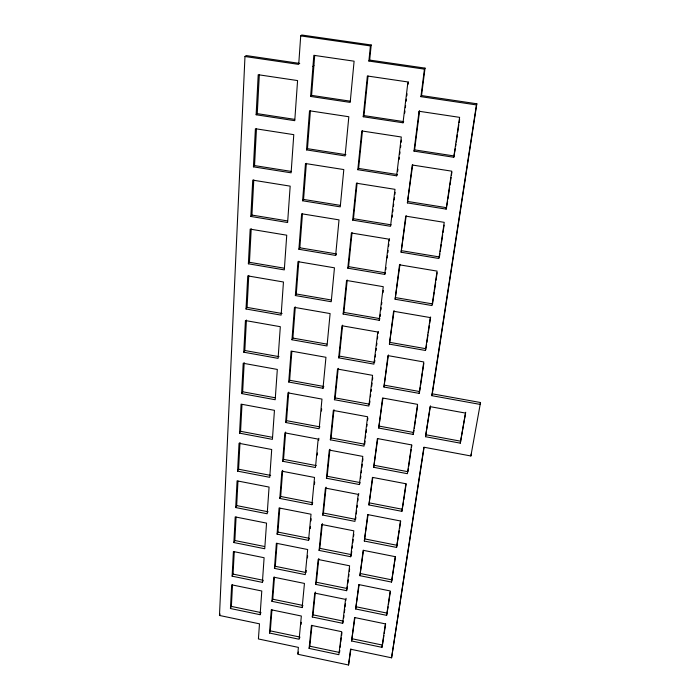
<?xml version="1.0" encoding="UTF-8"?>
<svg xmlns="http://www.w3.org/2000/svg" width="700" height="700" viewBox="0 0 700 700"><rect width="100%" height="100%" fill="white"/><g stroke="black" fill="none" stroke-linecap="round" stroke-linejoin="round"><path stroke-width="1.05" d="M350.919 649.093L348.539 665L297.745 654.246L298.401 647.395L258.414 638.96L259.481 623.831L219.476 615.457L244.974 56.508L246.172 55.554L299.731 63.42M230.44 608.519L231.674 584.815L261.783 591.001L260.12 614.705L230.44 608.519L231.376 606.41L232.505 584.885M232.129 576.179L233.406 551.53L264.11 557.725L262.386 582.374L232.129 576.179L233.074 574.114L234.255 551.635M233.87 542.553L235.209 516.906L266.543 523.11L264.74 548.747L233.87 542.553L234.841 540.531L236.075 517.055M235.699 507.561L237.081 480.865L269.071 487.069L267.199 513.765L235.699 507.561L236.67 505.593L237.965 481.075M237.589 471.135L239.041 443.31L271.705 449.505L269.754 477.33L237.589 471.135L238.586 469.219L239.986 442.514M239.566 433.16L241.08 404.145L274.453 410.331L272.414 439.355L239.566 433.16L240.572 431.314L241.981 404.495M241.623 393.558L243.206 363.265L277.322 369.434L275.196 399.735L241.623 393.558L242.655 391.781L244.186 362.635M243.775 352.205L245.429 320.556L280.315 326.699L278.092 358.365L243.775 352.205L244.816 350.516L246.418 320.023M246.024 308.998L247.748 275.887L283.456 281.995L281.129 315.131L246.024 308.998L247.082 307.396L248.763 275.433M248.377 263.795L250.18 229.127L286.738 235.191L284.305 269.894L248.377 263.795L249.454 262.299L251.213 228.795M250.845 216.457L252.735 180.127L290.176 186.139L287.621 222.513L250.845 216.457L251.93 215.075L253.785 179.9M253.426 166.836L255.404 128.721L293.781 134.654L291.113 172.83L253.426 166.836L254.537 165.585L256.471 128.651M256.13 114.765L258.213 74.716L297.579 80.57L294.761 120.68L256.13 114.765L257.259 113.645L259.306 74.786M369.67 60.078L425.04 68.119L424.428 69.142L368.882 61.058L369.67 60.078L371.21 44.984L301.735 35L300.711 35.901L298.716 64.4L244.974 56.508M310.616 96.451L313.819 55.326L354.104 61.189L350.192 102.401L310.616 96.451L311.588 95.375L314.711 55.379M269.491 633.028L271.276 609.788L301.35 616.026L299.136 639.249L269.491 633.028L270.322 630.866L271.95 609.761M271.924 601.326L273.77 577.176L304.447 583.433L302.155 607.574L271.924 601.326L272.764 599.209L274.461 577.185M274.444 568.383L276.369 543.261L307.668 549.526L305.279 574.639L274.444 568.383L275.301 566.309L277.069 543.314M277.078 534.117L279.081 507.964L311.027 514.229L308.543 540.374L277.078 534.117L277.935 532.087L279.781 508.156M279.808 498.435L281.899 471.196L314.527 477.461L311.938 504.7L279.808 498.435L280.683 496.466L282.695 470.356M282.66 461.265L284.83 432.854L318.168 439.11L315.473 467.521L282.66 461.265L283.544 459.349L285.644 432.049M285.626 422.494L287.901 392.849L321.974 399.096L319.156 428.75L285.626 422.494L286.519 420.656L288.724 392.123M288.733 382.034L291.104 351.067L325.955 357.289L323.006 388.273L288.733 382.034L289.634 380.266L291.848 351.496M291.97 339.762L294.455 307.379L330.111 313.574L327.023 345.975L291.97 339.762L292.889 338.082L295.295 306.854M295.356 295.549L297.955 261.66L334.46 267.82L331.231 301.735L295.356 295.549L296.284 293.974L298.804 261.214M298.9 249.279L301.63 213.763L339.019 219.87L335.641 255.421L298.9 249.279L299.836 247.8L302.488 213.447M302.619 200.778L305.48 163.529L343.805 169.566L340.252 206.867L302.619 200.778L303.564 199.421L306.346 163.327M306.521 149.896L309.523 110.775L348.828 116.742L345.1 155.925L306.521 149.896L307.475 148.671L310.398 110.74M301.105 624.418L301.306 622.309M306.259 570.447L306.058 572.539L275.301 566.309M307.457 557.909L307.65 555.817M310.257 528.535L310.467 526.356M310.984 520.923L311.194 518.744M314.484 484.207L314.694 482.037M317.266 455.088L317.467 452.988M318.666 440.379L318.868 438.279M321.475 411.031L321.676 408.914M368.882 61.058L370.422 45.92L371.21 44.984M309.102 648.41L311.447 625.389L341.661 631.68L338.879 654.692L309.102 648.41L309.838 646.214L311.973 625.31M312.296 617.006L314.738 593.084L345.555 599.384L342.668 623.306L312.296 617.006L313.04 614.845L315.368 592.034M315.621 584.369L318.15 559.475L349.598 565.793L346.605 590.678L315.621 584.369L316.365 582.251L318.797 558.477M319.078 550.41L321.711 524.501L353.815 530.827L350.691 556.727L319.078 550.41L319.83 548.336L322.359 523.548M322.674 515.06L325.421 488.075L358.207 494.392L354.961 521.386L322.674 515.06L323.435 513.048L326.069 487.174M326.419 478.231L329.289 450.082L362.793 456.409L359.398 484.549L326.419 478.231L327.189 476.271L329.945 449.26M330.33 439.819L333.322 410.445L367.57 416.754L364.026 446.136L330.33 439.819L331.1 437.929L333.979 409.692M334.416 399.726L337.531 369.049L372.566 375.34L368.865 406.035L334.416 399.726L335.186 397.915L338.205 368.349M338.678 357.84L341.941 325.762L377.79 332.027L373.922 364.131L338.678 357.84L339.447 356.108L342.615 325.159M343.131 314.037L346.553 280.455L383.259 286.685L379.207 320.294L343.131 314.037L343.91 312.401L347.226 279.974M347.795 268.179L351.382 232.995L388.981 239.181L384.738 274.4L347.795 268.179L348.582 266.648L352.056 232.61M352.686 220.124L356.449 183.216L394.993 189.341L390.539 226.301L352.686 220.124L353.474 218.706L357.123 182.971M357.822 169.715L361.769 130.944L401.31 137.008L396.629 175.822L357.822 169.715L358.61 168.42L362.451 130.839M363.213 116.751L367.36 75.994L407.942 81.961L403.016 122.789L363.213 116.751L364 115.605L368.043 76.038M339.797 650.379L339.544 652.461L309.838 646.214M340.174 647.246L340.55 644.105M340.804 642.023L341.311 637.84M341.565 635.749L341.941 632.616M343.726 617.864L343.989 615.685M344.382 612.43L344.776 609.175M345.039 607.005L345.433 603.75M345.826 600.486L346.089 598.316M346.605 590.678L347.533 586.372M347.918 583.135L348.311 579.889M348.705 576.651L348.967 574.49M349.352 571.253L349.615 569.091M351.496 553.56L351.759 551.399M352.144 548.17L352.406 546.009M352.8 542.78L353.185 539.551M353.579 536.314L353.841 534.161M355.889 517.186L355.626 519.339L323.435 513.048M356.283 513.957L356.668 510.72M357.061 507.483L357.324 505.33M357.84 501.016L358.102 498.864M358.496 495.626L358.75 493.474M360.596 478.249L360.859 476.088M361.244 472.841L361.506 470.68M361.9 467.442L362.294 464.196M362.679 460.959L362.941 458.798M365.085 441.079L364.709 444.22L331.1 437.929M365.461 437.938L365.715 435.846M366.1 432.696L366.476 429.555M366.852 426.414L367.106 424.322M367.614 420.131L367.868 418.04M369.67 403.139L369.924 401.021M370.431 396.795L370.694 394.686M371.07 391.519L371.332 389.401M371.709 386.234L372.094 383.066M372.479 379.899L372.733 377.781M374.85 360.238L374.596 362.373L339.447 356.108M375.244 357.035L375.498 354.891M376.014 350.621L376.267 348.486M376.661 345.284L376.915 343.149M377.431 338.879L377.694 336.744M378.079 333.541L378.332 331.406M380.144 316.47L380.398 314.309M380.922 309.977L381.185 307.816M381.579 304.57L381.841 302.409M383.014 292.67L383.276 290.509M385.796 269.649L386.059 267.523M387.214 257.933L387.467 255.806M387.852 252.612L388.115 250.486M388.631 246.225L388.885 244.09M389.27 240.896L389.533 238.77M392.123 217.263L392.385 215.101M392.779 211.846L393.041 209.676M393.435 206.421L393.697 204.26M394.223 199.92L394.485 197.75M394.879 194.504L395.141 192.334M397.679 171.281L397.941 169.129M399.114 159.451L399.368 157.299M399.761 154.07L400.024 151.926M400.54 147.621L400.803 145.469M401.188 142.249L401.45 140.096M404.723 113.05L404.976 110.906M405.37 107.695L405.624 105.551M406.14 101.264L406.402 99.12M406.787 95.909L407.05 93.765M408.214 84.123L408.476 81.979M348.539 665L350.551 649.206L391.571 657.816L424.078 447.422M351.601 640.99L354.585 617.523L385.385 623.884L381.946 647.334L351.601 640.99L354.953 617.47M355.67 608.983L358.785 584.579L390.206 590.949L386.636 615.344L355.67 608.983L359.152 584.561M359.914 575.689L363.151 550.296L395.229 556.675L391.51 582.067L359.914 575.689L363.519 550.314M364.324 541.039L367.692 514.587L400.461 520.975L396.585 547.426L364.324 541.039L368.069 514.666M368.926 504.945L372.435 477.374L405.921 483.752L401.879 511.332L368.926 504.945L372.811 477.514M373.721 467.311L377.379 438.541L411.609 444.92L407.391 473.699L373.721 467.311L377.755 438.76M378.717 428.041L382.55 397.994L417.55 404.364L413.149 434.42L378.717 428.041L382.909 398.309M383.941 387.021L387.949 355.609L423.771 361.953L419.16 393.382L383.941 387.021L388.447 354.944M389.41 344.137L393.592 311.264L430.273 317.581L425.451 350.473L389.41 344.137L394.091 310.678M395.124 299.25L399.507 264.819L437.08 271.101L432.031 305.559L395.124 299.25L400.006 264.355M401.109 252.227L405.711 216.125L444.229 222.346L438.926 258.493L401.109 252.227L406.201 215.758M407.391 202.912L412.221 164.999L451.727 171.168L446.162 209.125L407.391 202.912L412.703 164.789M413.989 151.121L419.064 111.265L459.611 117.355L453.766 157.264L413.989 151.121L414.61 149.87L419.589 110.854L418.976 111.991M420.928 96.67L421.54 95.576L476.849 103.775L476.429 104.913L420.928 96.67L424.428 69.142M421.54 95.576L425.04 68.119M382.664 644.035L383.915 635.512M384.221 633.386L385.63 623.805M386.636 615.344L388.124 606.786M388.439 604.669L390.303 591.964M391.51 582.067L394.389 564.069M394.704 561.951L395.474 556.675M396.585 547.426L399.315 530.53M399.621 528.421L400.706 521.028M401.879 511.332L403.515 501.874M403.83 499.756L406.158 483.875M408.406 468.519L407.942 471.713L374.36 465.351M408.721 466.392L411.215 449.374M411.53 447.248L411.845 445.113M413.149 434.42L414.006 430.36M414.321 428.216L415.424 420.717M415.739 418.574L417.62 405.72M419.86 390.469L420.332 387.223M420.648 385.061L422.398 373.161M422.713 371L423.824 363.431M426.134 347.672L426.606 344.496M426.912 342.379L427.998 334.967M428.312 332.85L429.398 325.439M429.713 323.321L430.64 316.969M434.289 292.092L432.556 303.914L395.754 297.631M434.604 289.949L435.706 282.424M436.021 280.271L437.124 272.755M439.906 253.776L439.442 256.961L401.739 250.723M440.221 251.659L441.306 244.23M441.621 242.112L442.706 234.684M443.021 232.566L444.106 225.146M446.162 209.125L447.624 201.215M447.939 199.054L449.68 187.154M450.004 184.992L451.106 177.424M451.43 175.254L451.903 172.008M453.766 157.264L455.359 148.461M455.674 146.309L455.989 144.156M456.304 142.004L457.406 134.479M457.721 132.326L458.832 124.793M459.148 122.64L459.62 119.411M391.571 657.816L423.894 447.213L470.881 455.971L471.258 453.994M425.504 436.704L430.124 406.648L465.491 413.079L460.285 443.152L425.504 436.704L430.456 405.851M431.804 395.666L432.303 393.829L480.524 402.526L480.165 404.408L431.804 395.666L476.429 104.913M432.303 393.829L476.849 103.775M460.285 443.152L465.71 412.256M470.881 455.971L480.524 402.526M381.946 647.334L382.506 645.094L352.231 638.776M419.16 393.382L419.703 391.554L384.58 385.21M425.451 350.473L425.985 348.731L390.04 342.414M342.668 623.306L343.332 621.119L313.04 614.845M350.691 556.727L351.137 555.336M359.398 484.549L360.071 482.571L327.189 476.271M297.999 653.511L298.506 652.05M299.39 638.523L299.898 637.07L270.322 630.866M302.155 607.574L302.662 606.139M308.543 540.374L309.059 539.009M311.938 504.7L312.725 502.705L280.683 496.466M379.207 320.294L379.881 318.631L343.91 312.401M260.12 614.705L260.697 613.279M262.386 582.374L262.973 580.974M384.738 274.4L385.411 272.842L348.582 266.648M323.006 388.273L323.811 386.479L289.634 380.266M219.476 615.457L220.115 614.049M396.629 175.822L397.294 174.51L358.61 168.42M335.641 255.421L336.464 253.916L299.836 247.8M403.016 122.789L403.681 121.616L364 115.605M312.944 66.491L313.924 65.502M300.711 35.901L370.422 45.92M311.588 95.375L349.965 101.132M257.259 113.645L294.7 119.376M414.61 149.87L454.256 155.986M307.475 148.671L345.931 154.674M254.537 165.585L291.025 171.377M408.021 201.521L446.67 207.707M303.564 199.421L340.016 205.31M353.474 218.706L391.213 224.858M251.93 215.075L287.525 220.92M249.454 262.299L284.217 268.188M296.284 293.974L331.004 299.95M247.082 307.396L282.082 313.504M292.889 338.082L326.786 344.085M244.816 350.516L279.037 356.659M335.186 397.915L369.539 404.189M242.655 391.781L275.082 397.749M379.356 426.151L413.691 432.504M426.011 434.787L460.696 441.201M286.519 420.656L319.961 426.886M240.572 431.314L272.283 437.29M283.544 459.349L316.26 465.588M238.586 469.219L270.664 475.405M369.565 502.924L402.43 509.285M236.67 505.593L268.091 511.779M364.971 538.965L397.145 545.317M277.935 532.087L309.321 538.326M319.83 548.336L351.365 554.636M234.841 540.531L264.565 546.499M360.553 573.562L392.07 579.915M316.365 582.251L347.27 588.534M233.074 574.114L263.261 580.282M356.309 606.804L387.196 613.148M272.764 599.209L302.916 605.43M231.376 606.41L260.977 612.57"/></g></svg>
